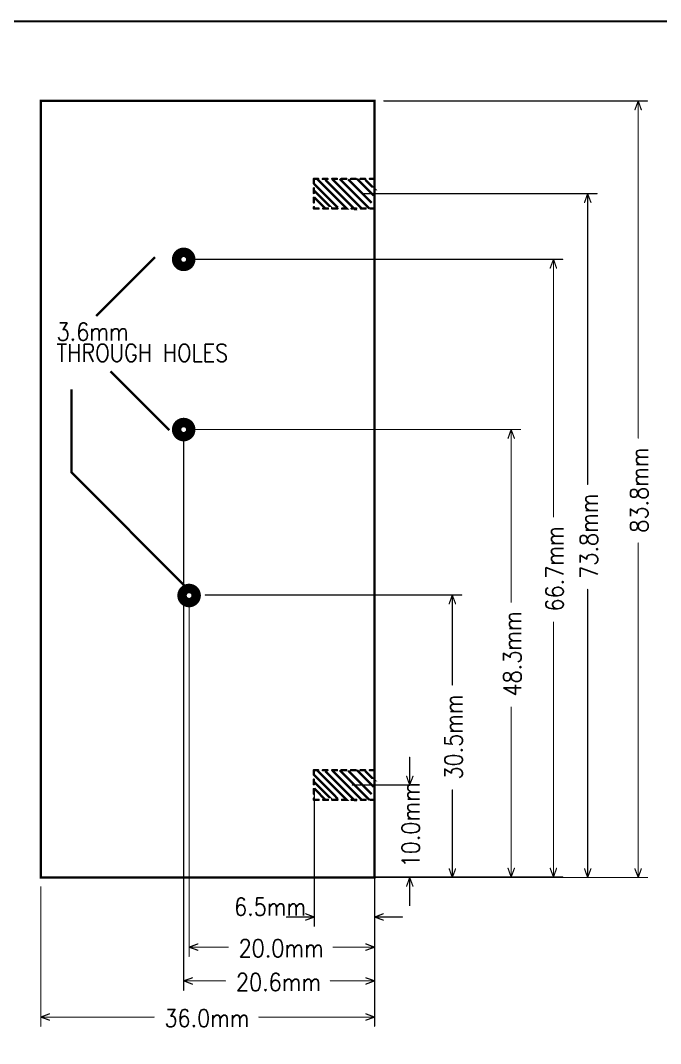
# Model space of a CAD drawing. Extents: x 2.14 to 10.29, y 1.14 to 8.17.
# Drawn here: x 5.01 to 7.729, y 3.823 to 8.169 of the extents above; entities that cross this region are included whole.
import ezdxf

# ---------------------------------------------------------------- set-up
doc = ezdxf.new("R2010")
doc.units = 0
doc.header["$LTSCALE"] = 25
doc.layers.get('0').update_dxf_attribs({"linetype": 'CONTINUOUS'})
doc.styles.get("Standard").update_dxf_attribs({"font": 'simplex'})

# ---------------------------------------------------------------- blocks, each defined once
blk = doc.blocks.new('DISC')
at = {"color": 0, "const_width": 0.5}
blk.add_lwpolyline([(0, 0.25, 1), (0, -0.25, 1)], format="xyb", close=True, dxfattribs=at)

msp = doc.modelspace()

# ---------------------------------------------------------------- linework, layer by layer
at = {"color": 1, "const_width": 0.008}
msp.add_lwpolyline([(2.146, 1.142), (10.281, 1.142), (10.281, 8.165), (2.146, 8.165), (2.146, 1.142)], dxfattribs=at)
at = {"color": 3}
for points, const_width in [([(5.096, 4.528), (5.096, 7.827), (6.514, 7.827), (6.514, 4.528), (5.096, 4.528)], 0.01), ([(6.553, 7.827), (7.673, 7.827)], 0.005), ([(7.634, 7.827), (7.62, 7.79)], 0.005), ([(7.634, 6.395), (7.634, 7.827)], 0.005), ([(7.634, 7.827), (7.647, 7.79)], 0.005), ([(6.274, 7.496), (6.256, 7.496)], 0.01), ([(6.256, 7.496), (6.256, 7.476)], 0.01), ([(6.258, 7.474), (6.358, 7.374)], 0.01), ([(6.272, 7.494), (6.396, 7.37), (6.394, 7.37)], 0.01), ([(6.314, 7.496), (6.294, 7.496)], 0.01), ([(6.305, 7.492), (6.429, 7.368), (6.427, 7.368)], 0.01), ([(6.354, 7.496), (6.334, 7.496)], 0.01), ([(6.335, 7.494), (6.459, 7.37)], 0.01), ([(6.366, 7.496), (6.492, 7.37)], 0.01), ([(6.394, 7.496), (6.374, 7.496)], 0.01), ([(6.402, 7.494), (6.502, 7.394)], 0.01), ([(6.434, 7.496), (6.414, 7.496)], 0.01), ([(6.439, 7.496), (6.51, 7.425)], 0.01), ([(6.474, 7.496), (6.454, 7.496)], 0.01), ([(6.474, 7.492), (6.514, 7.453), (6.512, 7.453)], 0.01), ([(6.514, 7.496), (6.494, 7.496)], 0.01), ([(6.514, 7.49), (6.514, 7.496)], 0.01), ([(6.256, 7.456), (6.256, 7.436)], 0.01), ([(6.258, 7.445), (6.331, 7.372), (6.329, 7.372)], 0.01), ([(6.469, 7.433), (7.459, 7.433)], 0.005), ([(6.514, 7.45), (6.514, 7.47)], 0.01), ([(6.514, 7.41), (6.514, 7.43)], 0.01), ([(7.419, 7.433), (7.406, 7.396)], 0.005), ([(7.419, 6.198), (7.419, 7.433)], 0.005), ([(7.419, 7.433), (7.433, 7.396)], 0.005), ([(6.256, 7.416), (6.256, 7.396)], 0.01), ([(6.258, 7.417), (6.305, 7.37), (6.303, 7.37)], 0.01), ([(6.514, 7.37), (6.514, 7.39)], 0.01), ([(6.256, 7.376), (6.256, 7.37)], 0.01), ([(6.256, 7.37), (6.276, 7.37)], 0.01), ([(6.296, 7.37), (6.316, 7.37)], 0.01), ([(6.336, 7.37), (6.356, 7.37)], 0.01), ([(6.376, 7.37), (6.396, 7.37)], 0.01), ([(6.416, 7.37), (6.436, 7.37)], 0.01), ([(6.456, 7.37), (6.476, 7.37)], 0.01), ([(6.496, 7.37), (6.514, 7.37)], 0.01), ([(5.581, 7.163), (5.331, 6.913)], 0.01), ([(5.722, 7.154), (7.313, 7.154)], 0.005), ([(7.274, 7.154), (7.26, 7.117)], 0.005), ([(7.274, 6.06), (7.274, 7.154)], 0.005), ([(7.274, 7.154), (7.287, 7.117)], 0.005), ([(5.642, 6.429), (5.392, 6.679)], 0.01), ([(5.226, 6.602), (5.226, 6.25), (5.726, 5.748)], 0.01), ([(5.719, 6.431), (7.134, 6.431)], 0.005), ([(7.094, 6.431), (7.081, 6.394)], 0.005), ([(7.094, 5.698), (7.094, 6.431)], 0.005), ([(7.094, 6.431), (7.108, 6.394)], 0.005), ([(5.703, 6.392), (5.703, 4.049)], 0.005), ([(6.514, 6.392), (6.514, 4.049)], 0.005), ([(7.634, 4.528), (7.634, 5.949)], 0.005), ([(7.419, 4.528), (7.419, 5.752)], 0.005), ([(5.795, 5.728), (6.884, 5.728)], 0.005), ([(6.844, 5.728), (6.831, 5.691)], 0.005), ([(6.844, 5.346), (6.844, 5.728)], 0.005), ([(6.844, 5.728), (6.858, 5.691)], 0.005), ([(5.726, 5.687), (5.726, 4.193)], 0.005), ([(6.514, 5.687), (6.514, 4.193)], 0.005), ([(7.274, 4.53), (7.274, 5.613)], 0.005), ([(7.094, 4.53), (7.094, 5.252)], 0.005), ([(6.663, 4.921), (6.663, 5.039)], 0.005), ([(6.274, 4.984), (6.256, 4.984)], 0.01), ([(6.256, 4.984), (6.256, 4.964)], 0.01), ([(6.258, 4.963), (6.358, 4.862)], 0.01), ([(6.272, 4.982), (6.396, 4.858), (6.394, 4.858)], 0.01), ([(6.314, 4.984), (6.294, 4.984)], 0.01), ([(6.305, 4.98), (6.429, 4.856), (6.427, 4.856)], 0.01), ([(6.354, 4.984), (6.334, 4.984)], 0.01), ([(6.335, 4.982), (6.459, 4.858)], 0.01), ([(6.366, 4.984), (6.492, 4.858)], 0.01), ([(6.394, 4.984), (6.374, 4.984)], 0.01), ([(6.402, 4.982), (6.502, 4.882)], 0.01), ([(6.434, 4.984), (6.414, 4.984)], 0.01), ([(6.439, 4.984), (6.51, 4.913)], 0.01), ([(6.474, 4.984), (6.454, 4.984)], 0.01), ([(6.474, 4.98), (6.514, 4.941), (6.512, 4.941)], 0.01), ([(6.514, 4.984), (6.494, 4.984)], 0.01), ([(6.514, 4.978), (6.514, 4.984)], 0.01), ([(6.514, 4.938), (6.514, 4.958)], 0.01), ([(6.663, 4.921), (6.65, 4.958)], 0.005), ([(6.663, 4.921), (6.677, 4.958)], 0.005), ([(6.256, 4.944), (6.256, 4.924)], 0.01), ([(6.258, 4.933), (6.331, 4.86), (6.329, 4.86)], 0.01), ([(6.419, 4.921), (6.703, 4.921)], 0.005), ([(6.514, 4.898), (6.514, 4.918)], 0.01), ([(6.256, 4.904), (6.256, 4.884)], 0.01), ([(6.256, 4.864), (6.256, 4.858)], 0.01), ([(6.258, 4.906), (6.305, 4.858), (6.303, 4.858)], 0.01), ([(6.258, 4.894), (6.258, 4.321)], 0.005), ([(6.514, 4.858), (6.514, 4.878)], 0.01), ([(6.514, 4.894), (6.514, 4.321)], 0.005), ([(6.844, 4.528), (6.844, 4.9)], 0.005), ([(6.256, 4.858), (6.276, 4.858)], 0.01), ([(6.296, 4.858), (6.316, 4.858)], 0.01), ([(6.336, 4.858), (6.356, 4.858)], 0.01), ([(6.376, 4.858), (6.396, 4.858)], 0.01), ([(6.416, 4.858), (6.436, 4.858)], 0.01), ([(6.456, 4.858), (6.476, 4.858)], 0.01), ([(6.496, 4.858), (6.514, 4.858)], 0.01), ([(6.844, 4.528), (6.831, 4.565)], 0.005), ([(6.844, 4.528), (6.858, 4.565)], 0.005), ([(7.094, 4.53), (7.081, 4.567)], 0.005), ([(7.094, 4.53), (7.108, 4.567)], 0.005), ([(7.274, 4.53), (7.26, 4.567)], 0.005), ([(7.274, 4.53), (7.287, 4.567)], 0.005), ([(7.419, 4.528), (7.406, 4.565)], 0.005), ([(7.419, 4.528), (7.433, 4.565)], 0.005), ([(7.634, 4.528), (7.62, 4.565)], 0.005), ([(7.634, 4.528), (7.647, 4.565)], 0.005), ([(5.719, 4.53), (7.134, 4.53)], 0.005), ([(5.722, 4.53), (7.313, 4.53)], 0.005), ([(5.795, 4.528), (6.884, 4.528)], 0.005), ([(6.419, 4.528), (6.703, 4.528)], 0.005), ([(6.469, 4.528), (7.459, 4.528)], 0.005), ([(6.553, 4.528), (7.673, 4.528)], 0.005), ([(6.663, 4.528), (6.65, 4.491)], 0.005), ([(6.663, 4.528), (6.663, 4.409)], 0.005), ([(6.663, 4.528), (6.677, 4.491)], 0.005), ([(5.096, 4.488), (5.096, 3.896)], 0.005), ([(6.514, 4.488), (6.514, 3.896)], 0.005), ([(6.258, 4.36), (6.14, 4.36)], 0.005), ([(6.258, 4.36), (6.221, 4.374)], 0.005), ([(6.258, 4.36), (6.221, 4.347)], 0.005), ([(6.514, 4.36), (6.551, 4.374)], 0.005), ([(6.514, 4.36), (6.632, 4.36)], 0.005), ([(6.514, 4.36), (6.551, 4.347)], 0.005), ([(5.726, 4.232), (5.763, 4.246)], 0.005), ([(5.726, 4.232), (5.892, 4.232)], 0.005), ([(5.726, 4.232), (5.763, 4.219)], 0.005), ([(6.338, 4.232), (6.514, 4.232)], 0.005), ([(6.514, 4.232), (6.477, 4.246)], 0.005), ([(6.514, 4.232), (6.477, 4.219)], 0.005), ([(5.703, 4.089), (5.74, 4.102)], 0.005), ([(5.703, 4.089), (5.88, 4.089)], 0.005), ([(5.703, 4.089), (5.74, 4.075)], 0.005), ([(6.326, 4.089), (6.514, 4.089)], 0.005), ([(6.514, 4.089), (6.477, 4.102)], 0.005), ([(6.514, 4.089), (6.477, 4.075)], 0.005), ([(5.096, 3.935), (5.133, 3.949)], 0.005), ([(5.096, 3.935), (5.577, 3.935)], 0.005), ([(5.096, 3.935), (5.133, 3.922)], 0.005), ([(6.023, 3.935), (6.514, 3.935)], 0.005), ([(6.514, 3.935), (6.477, 3.949)], 0.005), ([(6.514, 3.935), (6.477, 3.922)], 0.005)]:
    msp.add_lwpolyline(points, dxfattribs=dict(at, const_width=const_width))
at = {"color": 2, "const_width": 0.04}
for points in [[(5.703, 7.124, -1), (5.703, 7.184, -1), (5.703, 7.124)], [(5.703, 6.401, -1), (5.703, 6.461, -1), (5.703, 6.401)], [(5.726, 5.696, -1), (5.726, 5.756, -1), (5.726, 5.696)]]:
    msp.add_lwpolyline(points, format="xyb", dxfattribs=at)

# ---------------------------------------------------------------- block references
at = {"color": 3}
for p, xscale, yscale in [((6.553, 7.827), 0.005, 0.005), ((7.634, 7.827), 0.005, 0.005), ((7.634, 7.827), 0.005, 0.005), ((7.634, 7.827), 0.005, 0.005), ((7.673, 7.827), 0.005, 0.005), ((7.62, 7.79), 0.005, 0.005), ((7.647, 7.79), 0.005, 0.005), ((6.256, 7.496), 0.01, 0.01), ((6.256, 7.496), 0.01, 0.01), ((6.256, 7.476), 0.01, 0.01), ((6.274, 7.496), 0.01, 0.01), ((6.294, 7.496), 0.01, 0.01), ((6.314, 7.496), 0.01, 0.01), ((6.334, 7.496), 0.01, 0.01), ((6.354, 7.496), 0.01, 0.01), ((6.374, 7.496), 0.01, 0.01), ((6.394, 7.496), 0.01, 0.01), ((6.414, 7.496), 0.01, 0.01), ((6.434, 7.496), 0.01, 0.01), ((6.454, 7.496), 0.01, 0.01), ((6.474, 7.496), 0.01, 0.01), ((6.494, 7.496), 0.01, 0.01), ((6.514, 7.496), 0.01, 0.01), ((6.514, 7.496), 0.01, 0.01), ((6.514, 7.49), 0.01, 0.01), ((6.256, 7.456), 0.01, 0.01), ((6.256, 7.436), 0.01, 0.01), ((6.469, 7.433), 0.005, 0.005), ((6.514, 7.47), 0.01, 0.01), ((6.514, 7.45), 0.01, 0.01), ((6.514, 7.43), 0.01, 0.01), ((7.419, 7.433), 0.005, 0.005), ((7.419, 7.433), 0.005, 0.005), ((7.419, 7.433), 0.005, 0.005), ((7.459, 7.433), 0.005, 0.005), ((6.256, 7.416), 0.01, 0.01), ((6.256, 7.396), 0.01, 0.01), ((6.514, 7.41), 0.01, 0.01), ((6.514, 7.39), 0.01, 0.01), ((7.406, 7.396), 0.005, 0.005), ((7.433, 7.396), 0.005, 0.005), ((6.256, 7.376), 0.01, 0.01), ((6.256, 7.37), 0.01, 0.01), ((6.256, 7.37), 0.01, 0.01), ((6.276, 7.37), 0.01, 0.01), ((6.296, 7.37), 0.01, 0.01), ((6.316, 7.37), 0.01, 0.01), ((6.336, 7.37), 0.01, 0.01), ((6.356, 7.37), 0.01, 0.01), ((6.376, 7.37), 0.01, 0.01), ((6.396, 7.37), 0.01, 0.01), ((6.416, 7.37), 0.01, 0.01), ((6.436, 7.37), 0.01, 0.01), ((6.456, 7.37), 0.01, 0.01), ((6.476, 7.37), 0.01, 0.01), ((6.496, 7.37), 0.01, 0.01), ((6.514, 7.37), 0.01, 0.01), ((6.514, 7.37), 0.01, 0.01), ((5.722, 7.154), 0.005, 0.005), ((7.274, 7.154), 0.005, 0.005), ((7.274, 7.154), 0.005, 0.005), ((7.274, 7.154), 0.005, 0.005), ((7.313, 7.154), 0.005, 0.005), ((7.26, 7.117), 0.005, 0.005), ((7.287, 7.117), 0.005, 0.005), ((5.719, 6.431), 0.005, 0.005), ((7.094, 6.431), 0.005, 0.005), ((7.094, 6.431), 0.005, 0.005), ((7.094, 6.431), 0.005, 0.005), ((7.134, 6.431), 0.005, 0.005), ((5.703, 6.392), 0.005, 0.005), ((6.514, 6.392), 0.005, 0.005), ((7.081, 6.394), 0.005, 0.005), ((7.108, 6.394), 0.005, 0.005), ((7.634, 6.395), 0.005, 0.005), ((7.419, 6.198), 0.005, 0.005), ((7.274, 6.06), 0.005, 0.005), ((7.634, 5.949), 0.005, 0.005), ((7.419, 5.752), 0.005, 0.005), ((5.795, 5.728), 0.005, 0.005), ((6.844, 5.728), 0.005, 0.005), ((6.844, 5.728), 0.005, 0.005), ((6.844, 5.728), 0.005, 0.005), ((6.884, 5.728), 0.005, 0.005), ((7.094, 5.698), 0.005, 0.005), ((5.726, 5.687), 0.005, 0.005), ((6.514, 5.687), 0.005, 0.005), ((6.831, 5.691), 0.005, 0.005), ((6.858, 5.691), 0.005, 0.005), ((7.274, 5.613), 0.005, 0.005), ((6.844, 5.346), 0.005, 0.005), ((7.094, 5.252), 0.005, 0.005), ((6.663, 5.039), 0.005, 0.005), ((6.256, 4.984), 0.01, 0.01), ((6.256, 4.984), 0.01, 0.01), ((6.256, 4.964), 0.01, 0.01), ((6.274, 4.984), 0.01, 0.01), ((6.294, 4.984), 0.01, 0.01), ((6.314, 4.984), 0.01, 0.01), ((6.334, 4.984), 0.01, 0.01), ((6.354, 4.984), 0.01, 0.01), ((6.374, 4.984), 0.01, 0.01), ((6.394, 4.984), 0.01, 0.01), ((6.414, 4.984), 0.01, 0.01), ((6.434, 4.984), 0.01, 0.01), ((6.454, 4.984), 0.01, 0.01), ((6.474, 4.984), 0.01, 0.01), ((6.494, 4.984), 0.01, 0.01), ((6.514, 4.984), 0.01, 0.01), ((6.514, 4.984), 0.01, 0.01), ((6.514, 4.978), 0.01, 0.01), ((6.514, 4.958), 0.01, 0.01), ((6.65, 4.958), 0.005, 0.005), ((6.677, 4.958), 0.005, 0.005), ((6.256, 4.944), 0.01, 0.01), ((6.256, 4.924), 0.01, 0.01), ((6.419, 4.921), 0.005, 0.005), ((6.514, 4.938), 0.01, 0.01), ((6.514, 4.918), 0.01, 0.01), ((6.663, 4.921), 0.005, 0.005), ((6.663, 4.921), 0.005, 0.005), ((6.663, 4.921), 0.005, 0.005), ((6.703, 4.921), 0.005, 0.005), ((6.256, 4.904), 0.01, 0.01), ((6.256, 4.884), 0.01, 0.01), ((6.256, 4.864), 0.01, 0.01), ((6.258, 4.894), 0.005, 0.005), ((6.514, 4.898), 0.01, 0.01), ((6.514, 4.878), 0.01, 0.01), ((6.514, 4.894), 0.005, 0.005), ((6.844, 4.9), 0.005, 0.005), ((6.256, 4.858), 0.01, 0.01), ((6.256, 4.858), 0.01, 0.01), ((6.276, 4.858), 0.01, 0.01), ((6.296, 4.858), 0.01, 0.01), ((6.316, 4.858), 0.01, 0.01), ((6.336, 4.858), 0.01, 0.01), ((6.356, 4.858), 0.01, 0.01), ((6.376, 4.858), 0.01, 0.01), ((6.396, 4.858), 0.01, 0.01), ((6.416, 4.858), 0.01, 0.01), ((6.436, 4.858), 0.01, 0.01), ((6.456, 4.858), 0.01, 0.01), ((6.476, 4.858), 0.01, 0.01), ((6.496, 4.858), 0.01, 0.01), ((6.514, 4.858), 0.01, 0.01), ((6.514, 4.858), 0.01, 0.01), ((6.831, 4.565), 0.005, 0.005), ((6.858, 4.565), 0.005, 0.005), ((7.081, 4.567), 0.005, 0.005), ((7.108, 4.567), 0.005, 0.005), ((7.26, 4.567), 0.005, 0.005), ((7.287, 4.567), 0.005, 0.005), ((7.406, 4.565), 0.005, 0.005), ((7.433, 4.565), 0.005, 0.005), ((7.62, 4.565), 0.005, 0.005), ((7.647, 4.565), 0.005, 0.005), ((5.719, 4.53), 0.005, 0.005), ((5.722, 4.53), 0.005, 0.005), ((5.795, 4.528), 0.005, 0.005), ((6.419, 4.528), 0.005, 0.005), ((6.469, 4.528), 0.005, 0.005), ((6.553, 4.528), 0.005, 0.005), ((6.663, 4.528), 0.005, 0.005), ((6.663, 4.528), 0.005, 0.005), ((6.663, 4.528), 0.005, 0.005), ((6.703, 4.528), 0.005, 0.005), ((6.844, 4.528), 0.005, 0.005), ((6.844, 4.528), 0.005, 0.005), ((6.844, 4.528), 0.005, 0.005), ((6.884, 4.528), 0.005, 0.005), ((7.094, 4.53), 0.005, 0.005), ((7.094, 4.53), 0.005, 0.005), ((7.094, 4.53), 0.005, 0.005), ((7.134, 4.53), 0.005, 0.005), ((7.274, 4.53), 0.005, 0.005), ((7.274, 4.53), 0.005, 0.005), ((7.274, 4.53), 0.005, 0.005), ((7.313, 4.53), 0.005, 0.005), ((7.419, 4.528), 0.005, 0.005), ((7.419, 4.528), 0.005, 0.005), ((7.419, 4.528), 0.005, 0.005), ((7.459, 4.528), 0.005, 0.005), ((7.634, 4.528), 0.005, 0.005), ((7.634, 4.528), 0.005, 0.005), ((7.634, 4.528), 0.005, 0.005), ((7.673, 4.528), 0.005, 0.005), ((5.096, 4.488), 0.005, 0.005), ((6.514, 4.488), 0.005, 0.005), ((6.65, 4.491), 0.005, 0.005), ((6.677, 4.491), 0.005, 0.005), ((6.663, 4.409), 0.005, 0.005), ((6.14, 4.36), 0.005, 0.005), ((6.221, 4.374), 0.005, 0.005), ((6.221, 4.347), 0.005, 0.005), ((6.258, 4.36), 0.005, 0.005), ((6.258, 4.36), 0.005, 0.005), ((6.258, 4.36), 0.005, 0.005), ((6.514, 4.36), 0.005, 0.005), ((6.514, 4.36), 0.005, 0.005), ((6.514, 4.36), 0.005, 0.005), ((6.551, 4.374), 0.005, 0.005), ((6.551, 4.347), 0.005, 0.005), ((6.632, 4.36), 0.005, 0.005), ((6.258, 4.321), 0.005, 0.005), ((6.514, 4.321), 0.005, 0.005), ((5.726, 4.232), 0.005, 0.005), ((5.726, 4.232), 0.005, 0.005), ((5.726, 4.232), 0.005, 0.005), ((5.763, 4.246), 0.005, 0.005), ((5.763, 4.219), 0.005, 0.005), ((5.892, 4.232), 0.005, 0.005), ((6.338, 4.232), 0.005, 0.005), ((6.477, 4.246), 0.005, 0.005), ((6.477, 4.219), 0.005, 0.005), ((6.514, 4.232), 0.005, 0.005), ((6.514, 4.232), 0.005, 0.005), ((6.514, 4.232), 0.005, 0.005), ((5.726, 4.193), 0.005, 0.005), ((6.514, 4.193), 0.005, 0.005), ((5.703, 4.089), 0.005, 0.005), ((5.703, 4.089), 0.005, 0.005), ((5.703, 4.089), 0.005, 0.005), ((5.74, 4.102), 0.005, 0.005), ((5.88, 4.089), 0.005, 0.005), ((6.326, 4.089), 0.005, 0.005), ((6.477, 4.102), 0.005, 0.005), ((6.514, 4.089), 0.005, 0.005), ((6.514, 4.089), 0.005, 0.005), ((6.514, 4.089), 0.005, 0.005), ((5.703, 4.049), 0.005, 0.005), ((5.74, 4.075), 0.005, 0.005), ((6.477, 4.075), 0.005, 0.005), ((6.514, 4.049), 0.005, 0.005), ((5.096, 3.935), 0.005, 0.005), ((5.096, 3.935), 0.005, 0.005), ((5.096, 3.935), 0.005, 0.005), ((5.133, 3.949), 0.005, 0.005), ((5.133, 3.922), 0.005, 0.005), ((5.577, 3.935), 0.005, 0.005), ((6.023, 3.935), 0.005, 0.005), ((6.477, 3.949), 0.005, 0.005), ((6.477, 3.922), 0.005, 0.005), ((6.514, 3.935), 0.005, 0.005), ((6.514, 3.935), 0.005, 0.005), ((6.514, 3.935), 0.005, 0.005), ((5.096, 3.896), 0.005, 0.005), ((6.514, 3.896), 0.005, 0.005)]:
    msp.add_blockref('DISC', p, dxfattribs=dict(at, xscale=xscale, yscale=yscale))

# ---------------------------------------------------------------- texts
at = {"color": 3, "width": 0.866}
for s, p in [('3.6mm', (5.163, 6.809)), ('THROUGH HOLES', (5.163, 6.719)), ('6.5mm', (5.917, 4.366)), ('20.0mm', (5.936, 4.19)), ('20.6mm', (5.925, 4.046)), ('36.0mm', (5.621, 3.893))]:
    msp.add_text(s, height=0.075, dxfattribs=at).set_placement(p)
for s, p in [('83.8mm', (7.676, 5.993)), ('73.8mm', (7.462, 5.797)), ('66.7mm', (7.316, 5.658)), ('48.3mm', (7.137, 5.297)), ('30.5mm', (6.887, 4.944)), ('10.0mm', (6.705, 4.571))]:
    msp.add_text(s, height=0.075, rotation=90, dxfattribs=at).set_placement(p)

doc.saveas('drawing.dxf')
